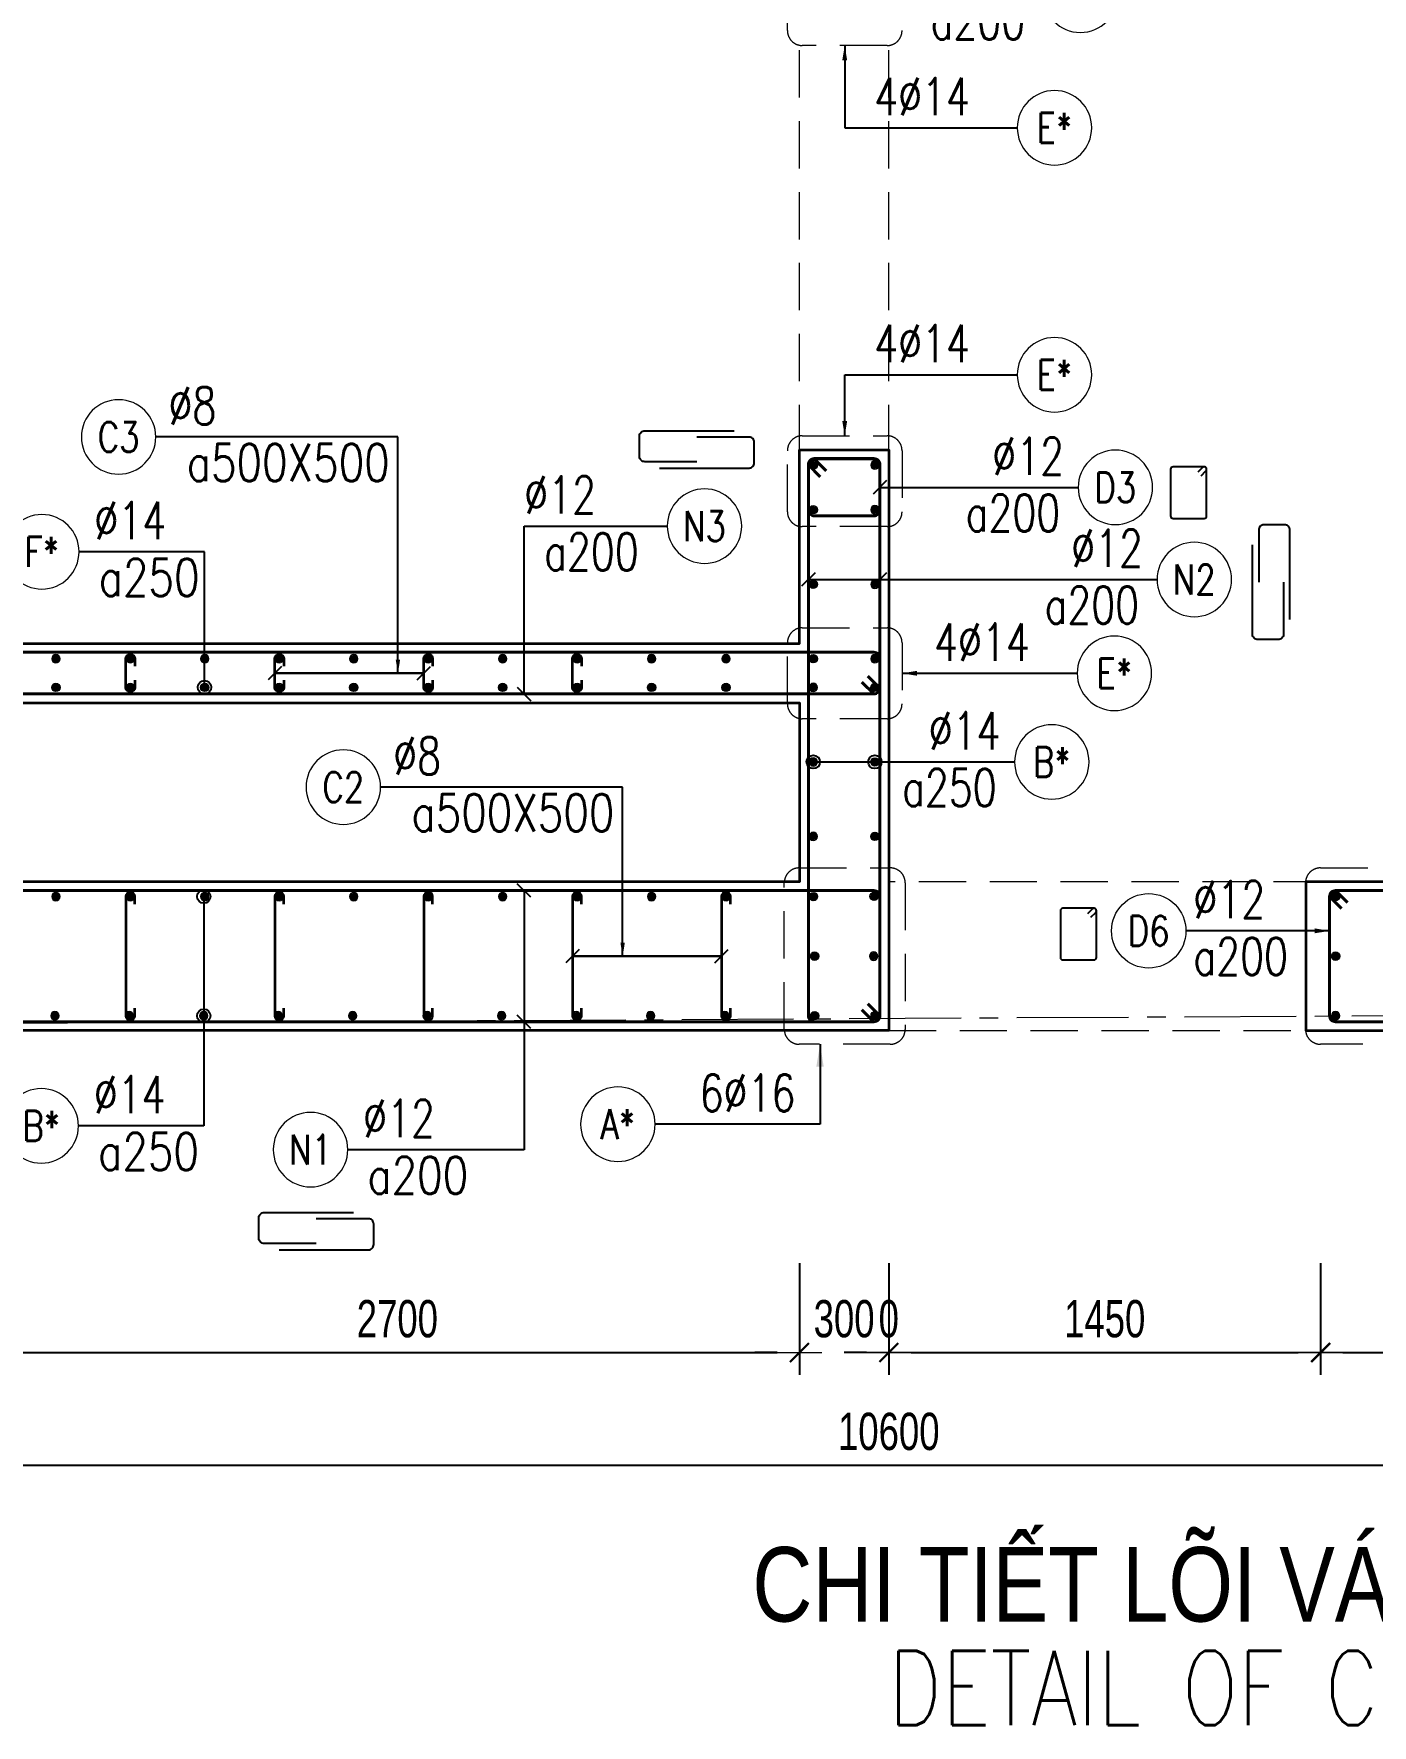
# Model space of a CAD drawing. Header units: millimetres. Extents: x 944027 to 981803, y -83026 to 82675.
# Drawn here: x 949301 to 953795, y -305 to 5372 of the extents above; entities that cross this region are included whole.
import ezdxf
from ezdxf.enums import TextEntityAlignment as Align

# ---------------------------------------------------------------- set-up
doc = ezdxf.new("R2010")
doc.units = ezdxf.units.MM
doc.header["$MEASUREMENT"] = 0
doc.linetypes.add('HIDDEN2', pattern=[4.7625, 3.175, -1.5875])
doc.linetypes.add('HT_Grid$0$CENTER2', pattern=[1.125, 0.75, -0.125, 0.125, -0.125])
doc.layers.get('0').update_dxf_attribs({"lineweight": 20})
doc.layers.get('Defpoints').update_dxf_attribs({"color": 151, "lineweight": 9})
for name, color, linetype, lineweight in [('HT_Grid$0$NDC_S_AXIS', 5, 'HT_Grid$0$CENTER2', 13), ('KC-LEADER', 153, 'Continuous', 18), ('KC-THEP', 6, 'Continuous', 40), ('NDC_S_ANNO', 7, 'Continuous', 20), ('NDC_S_BEAM', 3, 'HIDDEN2', 20), ('NDC_S_DIM', 1, 'Continuous', 15), ('NDC_S_ENG TITLE', 3, 'Continuous', 20), ('NDC_S_HIDDEN', 8, 'HIDDEN2', 13), ('NDC_S_LEADER', 1, 'Continuous', 15), ('NDC_S_REBAR', 4, 'Continuous', 35), ('NDC_S_STIRRUP', 4, 'Continuous', 40), ('NDC_S_TEXT SYMBOL', 7, 'Continuous', 20), ('NDC_S_VN TEXT', 7, 'Continuous', 20), ('NDC_S_VN TITLE', 6, 'Continuous', 35), ('NDC_S_WALL', 6, 'Continuous', 35)]:
    doc.layers.add(name, color=color, linetype=linetype, lineweight=lineweight)
doc.layers.add('Leader', color=6, linetype='Continuous')
doc.layers.add('Ligature', color=1, linetype='Continuous')
doc.styles.add('NDC_ANNO', font='', dxfattribs={"width": 0.8})
doc.styles.add('NDC_ARIAL', font='arial.ttf', dxfattribs={"width": 0.85})
doc.styles.add('NDC_DIM', font='', dxfattribs={"width": 0.75})
doc.styles.add('NDC_EN TXT', font='romans.shx', dxfattribs={"width": 0.8})
doc.styles.add('NDC_VIE TXT', font='arial.ttf', dxfattribs={"width": 0.8})
doc.styles.get('NDC_ANNO').set_extended_font_data('Dotum')
doc.styles.get('NDC_DIM').set_extended_font_data('Dotum')
doc.dimstyles.new('NDC_1-50', dxfattribs={"dimscale": 50, "dimtxt": 2.5, "dimasz": 1, "dimexe": 1.5, "dimexo": 0, "dimgap": 0.8, "dimtad": 1, "dimdec": 0, "dimdsep": 46, "dimtxsty": 'NDC_ARIAL', "dimblk": 'DIMMARK', "dimcen": 49999.938995, "dimdle": 1.5, "dimclrd": 1, "dimclre": 1, "dimclrt": 3, "dimadec": 0, "dimazin": 0, "dimtfac": 1, "dimtdec": 0, "dimtix": 1, "dimtmove": 2, "dimatfit": 3, "dimfxl": 1, "dimarcsym": 0})
doc.dimstyles.new('NDC_dim_30', dxfattribs={"dimscale": 30, "dimtxt": 2.5, "dimasz": 1.5, "dimexe": 1.5, "dimexo": 2.5, "dimgap": 1, "dimtad": 1, "dimdec": 0, "dimzin": 0, "dimdsep": 46, "dimtxsty": 'NDC_DIM', "dimblk": 'DIMMARK', "dimcen": 0.09, "dimdle": 1.2, "dimclrd": 1, "dimclre": 1, "dimclrt": 3, "dimadec": 0, "dimazin": 0, "dimtfac": 1, "dimtdec": 0, "dimtix": 1, "dimtofl": 0, "dimtmove": 0, "dimatfit": 3, "dimfxl": 6, "dimfxlon": 1, "dimtolj": 1, "dimtzin": 0, "dimarcsym": 0})
doc.dimstyles.new('NDC_dim_50', dxfattribs={"dimscale": 50, "dimtxt": 2.5, "dimasz": 1.5, "dimexe": 1.5, "dimexo": 2.5, "dimgap": 1, "dimtad": 1, "dimdec": 0, "dimzin": 0, "dimdsep": 46, "dimtxsty": 'NDC_DIM', "dimblk": 'DIMMARK', "dimcen": 0.09, "dimdle": 1.2, "dimclrd": 1, "dimclre": 1, "dimclrt": 3, "dimadec": 0, "dimazin": 0, "dimtfac": 1, "dimtdec": 0, "dimtix": 1, "dimtofl": 0, "dimtmove": 0, "dimatfit": 3, "dimfxl": 6, "dimfxlon": 1, "dimtolj": 1, "dimtzin": 0, "dimarcsym": 0})

# ---------------------------------------------------------------- blocks, each defined once
blk = doc.blocks.new('THEP')
at = {"layer": 'KC-LEADER', "color": 6}
blk.add_circle((0, 0), 14, dxfattribs=at)
at = {"layer": 'KC-THEP'}
for p, q in [((-14, 0), (14, 0)), ((9.9, 9.9), (-9.9, -9.9)), ((-9.9, 9.9), (9.9, -9.9)), ((0, 14), (0, -14))]:
    blk.add_line(p, q, dxfattribs=at)
blk = doc.blocks.new('DIMMARK')
at = {"layer": 'NDC_S_DIM', "color": 1}
blk.add_line((-1.5, 0), (1, 0), dxfattribs=at)
at = {"layer": 'NDC_S_DIM', "color": 2, "const_width": 0.1}
blk.add_lwpolyline([(-0.424, -0.424), (0.424, 0.424)], dxfattribs=at)
blk = doc.blocks.new('*U10')
blk.add_circle((2.5, 0), 2.5)
at = {"layer": 'NDC_S_VN TEXT', "color": 3, "style": 'NDC_EN TXT'}
for tag, width, p in [('DK2', 0.75, (-0.85, 0.85)), ('KC2', 0.8, (-0.85, -2.97))]:
    blk.add_attdef(tag, text='', height=2.5, dxfattribs=dict(at, width=width)).set_placement(p, align=Align.RIGHT)
at = {"layer": 'NDC_S_VN TEXT', "color": 7, "style": 'NDC_EN TXT', "width": 0.8}
blk.add_attdef('SH3', text='', height=2, dxfattribs=at).set_placement((2.5, 0), align=Align.MIDDLE)
blk = doc.blocks.new('A$C72321851')
at = {"layer": 'Ligature'}
for points in [[(-60.9, -129.3), (-60.9, 170.9, -0.414214), (-43.3, 188.5), (25.8, 188.5, -0.414214), (43.4, 170.9), (43.4, -4.3)], [(-39.7, -4.3), (-39.7, -179.5, 0.414214), (-22.1, -197.1), (47, -197.1, 0.414214), (64.6, -179.5), (64.6, 120.7)]]:
    blk.add_lwpolyline(points, format="xyb", dxfattribs=at)
blk = doc.blocks.new('*U9')
blk.add_circle((2.5, 0), 2.5)
at = {"layer": 'NDC_S_VN TEXT', "color": 3, "style": 'NDC_EN TXT', "width": 0.75}
blk.add_attdef('DK2', text='', height=2.5, dxfattribs=at).set_placement((-0.85, 0.85), align=Align.RIGHT)
at = {"layer": 'NDC_S_VN TEXT', "color": 7, "style": 'NDC_EN TXT', "width": 0.8}
blk.add_attdef('SH3', text='', height=2, dxfattribs=at).set_placement((2.5, 0), align=Align.MIDDLE)
blk = doc.blocks.new('*U13')
blk.add_circle((-2.5, 0), 2.5)
at = {"layer": 'NDC_S_VN TEXT', "color": 3, "style": 'NDC_EN TXT', "width": 0.75}
blk.add_attdef('DK1', (0.5, 0.85), '', height=2.5, dxfattribs=at)
at = {"layer": 'NDC_S_VN TEXT', "color": 7, "style": 'NDC_EN TXT', "width": 0.8}
blk.add_attdef('SH2', text='', height=2, dxfattribs=at).set_placement((-2.5, 0), align=Align.MIDDLE)
blk = doc.blocks.new('*U11')
blk.add_circle((-2.5, 0), 2.5)
at = {"layer": 'NDC_S_VN TEXT', "color": 3, "style": 'NDC_EN TXT', "width": 0.75}
for tag, p in [('DK1', (0.5, 0.85)), ('KC1', (0.5, -2.97))]:
    blk.add_attdef(tag, p, '', height=2.5, dxfattribs=at)
at = {"layer": 'NDC_S_VN TEXT', "color": 7, "style": 'NDC_EN TXT', "width": 0.8}
blk.add_attdef('SH2', text='', height=2, dxfattribs=at).set_placement((-2.5, 0), align=Align.MIDDLE)
blk = doc.blocks.new('*D329')
at = {"layer": 'Defpoints', "color": 0, "transparency": 16777216}
for p in [(949171.5, 2607.6), (951871.5, 2607.6), (951871.5, 945.6)]:
    blk.add_point(p, dxfattribs=at)
at = {"layer": 'NDC_S_DIM', "color": 1, "lineweight": -2, "transparency": 16777216}
for p, q in [((949171.5, 1245.6), (949171.5, 870.6)), ((951871.5, 1245.6), (951871.5, 870.6)), ((949246.5, 945.6), (951796.5, 945.6))]:
    blk.add_line(p, q, dxfattribs=at)
at = {"layer": 'NDC_S_DIM', "color": 1, "lineweight": -2, "transparency": 16777216, "xscale": 75, "yscale": 75, "zscale": 75, "rotation": 180}
blk.add_blockref('DIMMARK', (949171.5, 945.6), dxfattribs=at)
at = {"layer": 'NDC_S_DIM', "color": 1, "lineweight": -2, "transparency": 16777216, "xscale": 75, "yscale": 75, "zscale": 75}
blk.add_blockref('DIMMARK', (951871.5, 945.6), dxfattribs=at)
at = {"layer": 'NDC_S_DIM', "color": 3, "transparency": 16777216, "insert": (950521.5, 1058.2), "char_height": 125, "attachment_point": 5, "style": 'NDC_DIM'}
blk.add_mtext('\\A1;2700', dxfattribs=at)
blk = doc.blocks.new('*D330')
at = {"layer": 'Defpoints', "color": 0, "transparency": 16777216}
for p in [(951871.5, 2607.6), (952171.5, 2607.6), (952171.5, 945.6)]:
    blk.add_point(p, dxfattribs=at)
at = {"layer": 'NDC_S_DIM', "color": 1, "lineweight": -2, "transparency": 16777216}
for p, q in [((951871.5, 1245.6), (951871.5, 870.6)), ((952171.5, 1245.6), (952171.5, 870.6)), ((951796.5, 945.6), (951721.5, 945.6)), ((952246.5, 945.6), (952321.5, 945.6))]:
    blk.add_line(p, q, dxfattribs=at)
at = {"layer": 'NDC_S_DIM', "color": 1, "lineweight": -2, "transparency": 16777216, "xscale": 75, "yscale": 75, "zscale": 75}
blk.add_blockref('DIMMARK', (951871.5, 945.6), dxfattribs=at)
at = {"layer": 'NDC_S_DIM', "color": 1, "lineweight": -2, "transparency": 16777216, "xscale": 75, "yscale": 75, "zscale": 75, "rotation": 180}
blk.add_blockref('DIMMARK', (952171.5, 945.6), dxfattribs=at)
at = {"layer": 'NDC_S_DIM', "color": 3, "transparency": 16777216, "insert": (952021.5, 1058.2), "char_height": 125, "attachment_point": 5, "style": 'NDC_DIM'}
blk.add_mtext('\\A1;300', dxfattribs=at)
blk = doc.blocks.new('*D331')
at = {"layer": 'Defpoints', "color": 0, "transparency": 16777216}
for p in [(952171.5, 2607.6), (952171.5, 2607.6), (952171.5, 945.6)]:
    blk.add_point(p, dxfattribs=at)
at = {"layer": 'NDC_S_DIM', "color": 1, "lineweight": -2, "transparency": 16777216}
for p, q in [((952171.5, 1245.6), (952171.5, 870.6)), ((952171.5, 1245.6), (952171.5, 870.6)), ((952096.5, 945.6), (952021.5, 945.6)), ((952246.5, 945.6), (952321.5, 945.6))]:
    blk.add_line(p, q, dxfattribs=at)
at = {"layer": 'NDC_S_DIM', "color": 1, "lineweight": -2, "transparency": 16777216, "xscale": 75, "yscale": 75, "zscale": 75}
blk.add_blockref('DIMMARK', (952171.5, 945.6), dxfattribs=at)
at = {"layer": 'NDC_S_DIM', "color": 1, "lineweight": -2, "transparency": 16777216, "xscale": 75, "yscale": 75, "zscale": 75, "rotation": 180}
blk.add_blockref('DIMMARK', (952171.5, 945.6), dxfattribs=at)
at = {"layer": 'NDC_S_DIM', "color": 3, "transparency": 16777216, "insert": (952171.5, 1058.2), "char_height": 125, "attachment_point": 5, "style": 'NDC_DIM'}
blk.add_mtext('\\A1;0', dxfattribs=at)
blk = doc.blocks.new('*D332')
at = {"layer": 'Defpoints', "color": 0, "transparency": 16777216}
for p in [(952171.5, 2607.6), (953621.5, 2107.6), (953621.5, 945.6)]:
    blk.add_point(p, dxfattribs=at)
at = {"layer": 'NDC_S_DIM', "color": 1, "lineweight": -2, "transparency": 16777216}
for p, q in [((952171.5, 1245.6), (952171.5, 870.6)), ((953621.5, 1245.6), (953621.5, 870.6)), ((952246.5, 945.6), (953546.5, 945.6))]:
    blk.add_line(p, q, dxfattribs=at)
at = {"layer": 'NDC_S_DIM', "color": 1, "lineweight": -2, "transparency": 16777216, "xscale": 75, "yscale": 75, "zscale": 75, "rotation": 180}
blk.add_blockref('DIMMARK', (952171.5, 945.6), dxfattribs=at)
at = {"layer": 'NDC_S_DIM', "color": 1, "lineweight": -2, "transparency": 16777216, "xscale": 75, "yscale": 75, "zscale": 75}
blk.add_blockref('DIMMARK', (953621.5, 945.6), dxfattribs=at)
at = {"layer": 'NDC_S_DIM', "color": 3, "transparency": 16777216, "insert": (952896.5, 1058.2), "char_height": 125, "attachment_point": 5, "style": 'NDC_DIM'}
blk.add_mtext('\\A1;1450', dxfattribs=at)
blk = doc.blocks.new('*D333')
at = {"layer": 'Defpoints', "color": 0, "transparency": 16777216}
for p in [(957471.5, 2607.6), (953621.5, 2107.6), (957471.5, 945.6)]:
    blk.add_point(p, dxfattribs=at)
at = {"layer": 'NDC_S_DIM', "color": 1, "lineweight": -2, "transparency": 16777216}
for p, q in [((953621.5, 1245.6), (953621.5, 870.6)), ((957471.5, 1245.6), (957471.5, 870.6)), ((953696.5, 945.6), (957396.5, 945.6))]:
    blk.add_line(p, q, dxfattribs=at)
at = {"layer": 'NDC_S_DIM', "color": 1, "lineweight": -2, "transparency": 16777216, "xscale": 75, "yscale": 75, "zscale": 75, "rotation": 180}
blk.add_blockref('DIMMARK', (953621.5, 945.6), dxfattribs=at)
at = {"layer": 'NDC_S_DIM', "color": 1, "lineweight": -2, "transparency": 16777216, "xscale": 75, "yscale": 75, "zscale": 75}
blk.add_blockref('DIMMARK', (957471.5, 945.6), dxfattribs=at)
at = {"layer": 'NDC_S_DIM', "color": 3, "transparency": 16777216, "insert": (955546.5, 1058.2), "char_height": 125, "attachment_point": 5, "style": 'NDC_DIM'}
blk.add_mtext('\\A1;3850', dxfattribs=at)
blk = doc.blocks.new('*D338')
at = {"layer": 'Defpoints', "color": 0, "transparency": 16777216}
for p in [(946871.5, 2107.6), (957471.5, 2125.9), (957471.5, 567.4)]:
    blk.add_point(p, dxfattribs=at)
at = {"layer": 'NDC_S_DIM', "color": 1, "lineweight": -2, "transparency": 16777216}
for p, q in [((946871.5, 867.4), (946871.5, 492.4)), ((957471.5, 867.4), (957471.5, 492.4)), ((946946.5, 567.4), (957396.5, 567.4))]:
    blk.add_line(p, q, dxfattribs=at)
at = {"layer": 'NDC_S_DIM', "color": 1, "lineweight": -2, "transparency": 16777216, "xscale": 75, "yscale": 75, "zscale": 75, "rotation": 180}
blk.add_blockref('DIMMARK', (946871.5, 567.4), dxfattribs=at)
at = {"layer": 'NDC_S_DIM', "color": 1, "lineweight": -2, "transparency": 16777216, "xscale": 75, "yscale": 75, "zscale": 75}
blk.add_blockref('DIMMARK', (957471.5, 567.4), dxfattribs=at)
at = {"layer": 'NDC_S_DIM', "color": 3, "transparency": 16777216, "insert": (952171.5, 679.9), "char_height": 125, "attachment_point": 5, "style": 'NDC_DIM'}
blk.add_mtext('\\A1;10600', dxfattribs=at)
blk = doc.blocks.new('Drawing name_symbol')
at = {"layer": 'NDC_S_ENG TITLE', "style": 'NDC_EN TXT', "width": 0.8}
blk.add_attdef('SECTDET1', text='', height=5, dxfattribs=at).set_placement((0, 1.01), align=Align.CENTER)
at = {"layer": 'NDC_S_TEXT SYMBOL', "lineweight": 25, "style": 'NDC_ANNO', "width": 0.8}
blk.add_attdef('SSCALE', text='', height=2.5, dxfattribs=at).set_placement((0, -4), align=Align.CENTER)
at = {"layer": 'NDC_S_VN TITLE', "style": 'NDC_VIE TXT', "width": 0.8}
blk.add_attdef('SECTDET2', text='', height=5, dxfattribs=at).set_placement((0, 7.97), align=Align.CENTER)

msp = doc.modelspace()

# ---------------------------------------------------------------- linework, layer by layer
at = {"layer": 'HT_Grid$0$NDC_S_AXIS', "ltscale": 500}
msp.add_line((944726.6, 2025.9), (962802.4, 2125.9), dxfattribs=at)
at = {"layer": 'Ligature'}
for points in [[(953220.3, 3888.5), (953236.3, 3904.5, 0.668179), (953230.5, 3918.4), (953125.9, 3918.4, 0.414214), (953117.7, 3910.3), (953117.7, 3753.2, 0.414214), (953125.9, 3745), (953230.5, 3745, 0.414214), (953238.7, 3753.2), (953238.7, 3910.3, 0.668179), (953224.8, 3916), (953208.8, 3900.1)], [(952850.4, 2406.7), (952866.3, 2422.7, 0.668179), (952860.6, 2436.6), (952755.9, 2436.6, 0.414214), (952747.8, 2428.4), (952747.8, 2271.3, 0.414214), (952755.9, 2263.2), (952860.6, 2263.2, 0.414214), (952868.7, 2271.3), (952868.7, 2428.4, 0.668179), (952854.8, 2434.2), (952838.8, 2418.2)]]:
    msp.add_lwpolyline(points, format="xyb", dxfattribs=at)
at = {"layer": 'NDC_S_BEAM', "ltscale": 50}
for p, q in [((951871.5, 3967.6), (951871.5, 5367.6)), ((952171.5, 3967.6), (952171.5, 5367.6)), ((953621.5, 2525.9), (952171.5, 2525.9)), ((952171.5, 2025.9), (953621.5, 2025.9))]:
    msp.add_line(p, q, dxfattribs=at)
at = {"layer": 'NDC_S_HIDDEN', "ltscale": 50}
for points in [[(951881.2, 5637.5), (952166, 5637.5, -0.414214), (952216, 5587.5), (952216, 5382.5, -0.414214), (952166, 5332.5), (951881.2, 5332.5, -0.414214), (951831.2, 5382.5), (951831.2, 5587.5, -0.414214)], [(951881.2, 4022.6), (952166, 4022.6, -0.414214), (952216, 3972.6), (952216, 3767.6, -0.414214), (952166, 3717.6), (951881.2, 3717.6, -0.414214), (951831.2, 3767.6), (951831.2, 3972.6, -0.414214)], [(951881.2, 3377.9), (952166, 3377.9, -0.414214), (952216, 3327.9), (952216, 3122.9, -0.414214), (952166, 3072.9), (951881.2, 3072.9, -0.414214), (951831.2, 3122.9), (951831.2, 3327.9, -0.414214)], [(951870.8, 2572.2), (952176.6, 2572.2, -0.414214), (952226.6, 2522.2), (952226.6, 2030.3, -0.414214), (952176.6, 1980.3), (951870.8, 1980.3, -0.414214), (951820.8, 2030.3), (951820.8, 2522.2, -0.414214)], [(953620.8, 2572.2), (954001.1, 2572.2, -0.414214), (954051.1, 2522.2), (954051.1, 2030.3, -0.414214), (954001.1, 1980.3), (953620.8, 1980.3, -0.414214), (953570.8, 2030.3), (953570.8, 2522.2, -0.414214)]]:
    msp.add_lwpolyline(points, format="xyb", close=True, dxfattribs=at)
at = {"layer": 'NDC_S_REBAR'}
for points in [[(949640, 3202.8), (949640, 3177.8, -1), (949610, 3177.8), (949610, 3274.1, -1), (949640, 3274.1), (949640, 3249.1)], [(950140, 3202.8), (950140, 3177.8, -1), (950110, 3177.8), (950110, 3274.1, -1), (950140, 3274.1), (950140, 3249.1)], [(950640, 3202.8), (950640, 3177.8, -1), (950610, 3177.8), (950610, 3274.1, -1), (950640, 3274.1), (950640, 3249.1)], [(951140, 3202.8), (951140, 3177.8, -1), (951110, 3177.8), (951110, 3274.1, -1), (951140, 3274.1), (951140, 3249.1)], [(949640, 2450.9), (949640, 2475.9, 1), (949610, 2475.9), (949610, 2075.9, 1), (949640, 2075.9), (949640, 2100.9)], [(950140, 2450.9), (950140, 2475.9, 1), (950110, 2475.9), (950110, 2075.9, 1), (950140, 2075.9), (950140, 2100.9)], [(950640, 2450.9), (950640, 2475.9, 1), (950610, 2475.9), (950610, 2075.9, 1), (950640, 2075.9), (950640, 2100.9)], [(951140, 2450.9), (951140, 2475.9, 1), (951110, 2475.9), (951110, 2075.9, 1), (951140, 2075.9), (951140, 2100.9)], [(951640, 2450.9), (951640, 2475.9, 1), (951610, 2475.9), (951610, 2075.9, 1), (951640, 2075.9), (951640, 2100.9)]]:
    msp.add_lwpolyline(points, format="xyb", dxfattribs=at)
at = {"layer": 'NDC_S_STIRRUP'}
for points in [[(952101.5, 2115.9), (952141.5, 2075.9, -0.414214), (952121.5, 2055.9), (951921.5, 2055.9, -0.414214), (951901.5, 2075.9), (951901.5, 3925.9, -0.414214), (951921.5, 3945.9), (952121.5, 3945.9, -0.414214), (952141.5, 3925.9), (952141.5, 2075.9, -0.414214), (952121.5, 2055.9), (952081.5, 2095.9)], [(951941.5, 3885), (951901.5, 3925, -0.414214), (951921.5, 3945), (952121.5, 3945, -0.414214), (952141.5, 3925), (952141.5, 3774, -0.414214), (952121.5, 3754), (951921.5, 3754, -0.414214), (951901.5, 3774), (951901.5, 3925, -0.414214), (951921.5, 3945), (951961.5, 3905)], [(952081.5, 3195.9), (952121.5, 3155.9, 0.414214), (952141.5, 3175.9), (952141.5, 3275.9, 0.414214), (952121.5, 3295.9), (948721.5, 3295.9, 0.414214), (948701.5, 3275.9), (948701.5, 3175.9, 0.414358), (948721.5, 3155.9), (952121.5, 3155.9, 0.414214), (952141.5, 3175.9), (952101.5, 3215.9)], [(946961.5, 2455.9), (946921.5, 2495.9, 0.414214), (946901.5, 2475.9), (946901.5, 2075.9, 0.414214), (946921.5, 2055.9), (952121.5, 2055.9, 0.414214), (952141.5, 2075.9), (952141.5, 2475.9, 0.414214), (952121.5, 2495.9), (946921.5, 2495.9, 0.414214), (946901.5, 2475.9), (946941.5, 2435.9)], [(961081.5, 2455.9), (961121.5, 2495.9, -0.414214), (961141.5, 2475.9), (961141.5, 2075.9, -0.414214), (961121.5, 2055.9), (953671.5, 2055.9, -0.414214), (953651.5, 2075.9), (953651.5, 2475.9, -0.414214), (953671.5, 2495.9), (961121.5, 2495.9, -0.414214), (961141.5, 2475.9), (961101.5, 2435.9)], [(953711.5, 2455.9), (953671.5, 2495.9, 0.414214), (953651.5, 2475.9), (953651.5, 2075.9, 0.414214), (953671.5, 2055.9), (953971.5, 2055.9, 0.414214), (953991.5, 2075.9), (953991.5, 2475.9, 0.414214), (953971.5, 2495.9), (953671.5, 2495.9, 0.414214), (953651.5, 2475.9), (953691.5, 2435.9)]]:
    msp.add_lwpolyline(points, format="xyb", dxfattribs=at)
at = {"layer": 'NDC_S_WALL', "ltscale": 10}
for points in [[(949171.5, 8725.9), (949171.5, 3325.9), (951871.5, 3325.9), (951871.5, 3975.9), (952171.5, 3975.9), (952171.5, 2025.9), (946871.5, 2025.9), (946871.5, 11225.9)], [(957871.5, 2525.9), (953571.5, 2525.9), (953571.5, 2025.9), (961171.5, 2025.9)]]:
    msp.add_lwpolyline(points, dxfattribs=at)
msp.add_lwpolyline([(949171.5, 3125.9), (951871.5, 3125.9), (951871.5, 2525.9), (949171.5, 2525.9)], close=True, dxfattribs=at)

# ---------------------------------------------------------------- block references
at = {"layer": 'KC-THEP'}
for p, rotation in [((951918, 3924.1), 189.6685644363809), ((951918, 3774.1), 189.6685644363809), ((951918, 3524.1), 189.6685644363809), ((951918, 3274.1), 189.6685644363809), ((949375, 3177.8), 9.668564436380946), ((949625, 3177.8), 9.668564436380946), ((949875, 3177.8), 9.668564436380946), ((950125, 3177.8), 9.668564436380946), ((950375, 3177.8), 9.668564436380946), ((950625, 3177.8), 9.668564436380946), ((950875, 3177.8), 9.668564436380946), ((951125, 3177.8), 9.668564436380946), ((951375, 3177.8), 9.668564436380946), ((951625, 3177.8), 9.668564436380946), ((952125, 3177.8), 9.66856443638095), ((952125, 2927.8), 9.66856443638095), ((952125, 2677.8), 9.66856443638095), ((951918.7, 2475.9), 189.6685644363809), ((952122.3, 2476.6), 189.6685644363809), ((953671.5, 2475.9), 9.668564436380946), ((951922.2, 2275.9), 189.6685644363809), ((953671.5, 2275.9), 9.668564436380946), ((951922.2, 2075.9), 189.6685644363809), ((952125.8, 2076.6), 189.6685644363809)]:
    msp.add_blockref('THEP', p, dxfattribs=dict(at, rotation=rotation))
at = {"layer": 'KC-THEP', "xscale": -1}
for p, rotation in [((952125, 3924.1), 170.331435563619), ((952125, 3774.1), 170.331435563619), ((952125, 3524.1), 170.331435563619), ((949375, 3274.1), 170.331435563619), ((949625, 3274.1), 170.331435563619), ((949875, 3274.1), 170.331435563619), ((950125, 3274.1), 170.331435563619), ((950375, 3274.1), 170.331435563619), ((950625, 3274.1), 170.331435563619), ((950875, 3274.1), 170.331435563619), ((951125, 3274.1), 170.331435563619), ((951375, 3274.1), 170.331435563619), ((951625, 3274.1), 170.331435563619), ((952125, 3274.1), 170.331435563619), ((951918, 3177.8), 350.3314355636191), ((951918, 2927.8), 350.3314355636191), ((951918, 2677.8), 350.3314355636191), ((949375, 2475.9), 170.331435563619), ((949625, 2475.9), 170.331435563619), ((949875, 2475.9), 170.331435563619), ((950125, 2475.9), 170.331435563619), ((950375, 2475.9), 170.331435563619), ((950625, 2475.9), 170.331435563619), ((950875, 2475.9), 170.331435563619), ((951125, 2475.9), 170.331435563619), ((951375, 2475.9), 170.331435563619), ((951625, 2475.9), 170.331435563619), ((952120.8, 2275.9), 170.331435563619), ((949371.5, 2075.9), 170.331435563619), ((949621.5, 2075.9), 170.331435563619), ((949871.5, 2075.9), 170.331435563619), ((950121.5, 2075.9), 170.331435563619), ((950371.5, 2075.9), 170.331435563619), ((950621.5, 2075.9), 170.331435563619), ((950871.5, 2075.9), 170.331435563619), ((951121.5, 2075.9), 170.331435563619), ((951371.5, 2075.9), 170.331435563619), ((951621.5, 2075.9), 170.331435563619), ((953671.5, 2075.9), 170.331435563619)]:
    msp.add_blockref('THEP', p, dxfattribs=dict(at, rotation=rotation))
at = {"layer": 'Leader', "xscale": -1, "rotation": 270.0000000000001}
for p in [(951531.5, 3975.1), (950253.6, 1351)]:
    msp.add_blockref('A$C72321851', p, dxfattribs=at)
at = {"layer": 'Leader', "xscale": -1}
msp.add_blockref('A$C72321851', (953457.2, 3535.4), dxfattribs=at)
at = {"layer": 'NDC_S_ANNO'}
ref = msp.add_blockref('Drawing name_symbol', (954274.3, -355.9), dxfattribs=dict(at, xscale=50, yscale=50, zscale=50))
ref.add_attrib('SECTDET1', 'DETAIL OF CORE WALL HT-CW1', dxfattribs={"layer": 'NDC_S_ENG TITLE', "height": 250, "style": 'NDC_EN TXT', "width": 0.8}).set_placement((954274.3, -305.3), align=Align.CENTER)
ref.add_attrib('SECTDET2', 'CHI TIẾT LÕI VÁCH HT-CW1 TẦNG 20F', dxfattribs={"layer": 'NDC_S_VN TITLE', "height": 250, "style": 'NDC_VIE TXT', "width": 0.8}).set_placement((954274.3, 42.6), align=Align.CENTER)
at = {"layer": 'NDC_S_VN TEXT'}
ref = msp.add_blockref('*U11', (952689.7, 5501.4), dxfattribs=dict(at, xscale=-50, yscale=50, zscale=50))
ref.add_attrib('SH2', 'D3', dxfattribs={"color": 7, "height": 100, "style": 'NDC_EN TXT', "width": 0.8}).set_placement((952814.7, 5501.4), align=Align.MIDDLE)
ref.add_attrib('DK1', '%%C12', (952401.3, 5543.7), dxfattribs={"color": 3, "height": 125, "style": 'NDC_EN TXT', "width": 0.75})
ref.add_attrib('KC1', 'a200', (952312, 5352.8), dxfattribs={"color": 3, "height": 125, "style": 'NDC_EN TXT', "width": 0.75})
ref = msp.add_blockref('*U13', (952602.9, 5056.4), dxfattribs=dict(at, xscale=-50, yscale=50, zscale=50))
ref.add_attrib('SH2', 'E*', dxfattribs={"color": 7, "height": 100, "style": 'NDC_EN TXT', "width": 0.8}).set_placement((952727.9, 5056.4), align=Align.MIDDLE)
ref.add_attrib('DK1', '4%%C14', (952122.5, 5098.7), dxfattribs={"color": 3, "height": 125, "style": 'NDC_EN TXT', "width": 0.75})
ref = msp.add_blockref('*U13', (952602.9, 4227.3), dxfattribs=dict(at, xscale=-50, yscale=50, zscale=50))
ref.add_attrib('SH2', 'E*', dxfattribs={"color": 7, "height": 100, "style": 'NDC_EN TXT', "width": 0.8}).set_placement((952727.9, 4227.3), align=Align.MIDDLE)
ref.add_attrib('DK1', '4%%C14', (952122.5, 4269.6), dxfattribs={"color": 3, "height": 125, "style": 'NDC_EN TXT', "width": 0.75})
ref = msp.add_blockref('*U10', (949710.5, 4018.7), dxfattribs=dict(at, xscale=-50, yscale=50, zscale=50))
ref.add_attrib('SH3', 'C3', dxfattribs={"color": 7, "height": 100, "style": 'NDC_EN TXT', "width": 0.8}).set_placement((949585.5, 4018.7), align=Align.MIDDLE)
ref.add_attrib('DK2', '%%c8', dxfattribs={"color": 3, "height": 125, "style": 'NDC_EN TXT', "width": 0.75}).set_placement((949913.7, 4061), align=Align.RIGHT)
ref.add_attrib('KC2', 'a500X500', dxfattribs={"color": 3, "height": 125, "style": 'NDC_EN TXT', "width": 0.8}).set_placement((950495.9, 3870.1), align=Align.RIGHT)
ref = msp.add_blockref('*U11', (952807.4, 3849.5), dxfattribs=dict(at, xscale=-50, yscale=50, zscale=50))
ref.add_attrib('SH2', 'D3', dxfattribs={"color": 7, "height": 100, "style": 'NDC_EN TXT', "width": 0.8}).set_placement((952932.4, 3849.5), align=Align.MIDDLE)
ref.add_attrib('DK1', '%%C12', (952519, 3891.8), dxfattribs={"color": 3, "height": 125, "style": 'NDC_EN TXT', "width": 0.75})
ref.add_attrib('KC1', 'a200', (952429.7, 3700.9), dxfattribs={"color": 3, "height": 125, "style": 'NDC_EN TXT', "width": 0.75})
ref = msp.add_blockref('*U11', (951427.8, 3719.3), dxfattribs=dict(at, xscale=-50, yscale=50, zscale=50))
ref.add_attrib('SH2', 'N3', dxfattribs={"color": 7, "height": 100, "style": 'NDC_EN TXT', "width": 0.8}).set_placement((951552.8, 3719.3), align=Align.MIDDLE)
ref.add_attrib('DK1', '%%C12', (950947.5, 3761.5), dxfattribs={"color": 3, "height": 125, "style": 'NDC_EN TXT', "width": 0.75})
ref.add_attrib('KC1', 'a200', (951014.4, 3570.6), dxfattribs={"color": 3, "height": 125, "style": 'NDC_EN TXT', "width": 0.75})
ref = msp.add_blockref('*U10', (949452.9, 3633.2), dxfattribs=dict(at, xscale=-50, yscale=50, zscale=50))
ref.add_attrib('SH3', 'F*', dxfattribs={"color": 7, "height": 100, "style": 'NDC_EN TXT', "width": 0.8}).set_placement((949327.9, 3633.2), align=Align.MIDDLE)
ref.add_attrib('DK2', '%%C14', dxfattribs={"color": 3, "height": 125, "style": 'NDC_EN TXT', "width": 0.75}).set_placement((949745.4, 3675.4), align=Align.RIGHT)
ref.add_attrib('KC2', 'a250', dxfattribs={"color": 3, "height": 125, "style": 'NDC_EN TXT', "width": 0.8}).set_placement((949857.3, 3484.5), align=Align.RIGHT)
ref = msp.add_blockref('*U11', (953072.3, 3540.2), dxfattribs=dict(at, xscale=-50, yscale=50, zscale=50))
ref.add_attrib('SH2', 'N2', dxfattribs={"color": 7, "height": 100, "style": 'NDC_EN TXT', "width": 0.8}).set_placement((953197.3, 3540.2), align=Align.MIDDLE)
ref.add_attrib('DK1', '%%C12', (952783.9, 3582.5), dxfattribs={"color": 3, "height": 125, "style": 'NDC_EN TXT', "width": 0.75})
ref.add_attrib('KC1', 'a200', (952694.6, 3391.6), dxfattribs={"color": 3, "height": 125, "style": 'NDC_EN TXT', "width": 0.75})
ref = msp.add_blockref('*U13', (952804.1, 3225.4), dxfattribs=dict(at, xscale=-50, yscale=50, zscale=50))
ref.add_attrib('SH2', 'E*', dxfattribs={"color": 7, "height": 100, "style": 'NDC_EN TXT', "width": 0.8}).set_placement((952929.1, 3225.4), align=Align.MIDDLE)
ref.add_attrib('DK1', '4%%C14', (952323.7, 3267.7), dxfattribs={"color": 3, "height": 125, "style": 'NDC_EN TXT', "width": 0.75})
ref = msp.add_blockref('*U11', (952593.9, 2927.8), dxfattribs=dict(at, xscale=-50, yscale=50, zscale=50))
ref.add_attrib('SH2', 'B*', dxfattribs={"color": 7, "height": 100, "style": 'NDC_EN TXT', "width": 0.8}).set_placement((952718.9, 2927.8), align=Align.MIDDLE)
ref.add_attrib('DK1', '%%C14', (952305.5, 2970.1), dxfattribs={"color": 3, "height": 125, "style": 'NDC_EN TXT', "width": 0.75})
ref.add_attrib('KC1', 'a250', (952216.3, 2779.2), dxfattribs={"color": 3, "height": 125, "style": 'NDC_EN TXT', "width": 0.75})
ref = msp.add_blockref('*U10', (950465, 2843.3), dxfattribs=dict(at, xscale=-50, yscale=50, zscale=50))
ref.add_attrib('SH3', 'C2', dxfattribs={"color": 7, "height": 100, "style": 'NDC_EN TXT', "width": 0.8}).set_placement((950340, 2843.3), align=Align.MIDDLE)
ref.add_attrib('DK2', '%%c8', dxfattribs={"color": 3, "height": 125, "style": 'NDC_EN TXT', "width": 0.75}).set_placement((950668.2, 2885.6), align=Align.RIGHT)
ref.add_attrib('KC2', 'a500X500', dxfattribs={"color": 3, "height": 125, "style": 'NDC_EN TXT', "width": 0.8}).set_placement((951250.3, 2694.6), align=Align.RIGHT)
at = {"layer": 'NDC_S_VN TEXT', "xscale": 50, "yscale": 50, "zscale": 50}
msp.add_blockref('*U11', (953169.3, 2360.9), dxfattribs=at).add_auto_attribs({'SH2': 'D6', 'DK1': '%%C12', 'KC1': 'a200'})
at = {"layer": 'NDC_S_VN TEXT'}
ref = msp.add_blockref('*U10', (949450.9, 1706.2), dxfattribs=dict(at, xscale=-50, yscale=50, zscale=50))
ref.add_attrib('SH3', 'B*', dxfattribs={"color": 7, "height": 100, "style": 'NDC_EN TXT', "width": 0.8}).set_placement((949325.9, 1706.2), align=Align.MIDDLE)
ref.add_attrib('DK2', '%%C14', dxfattribs={"color": 3, "height": 125, "style": 'NDC_EN TXT', "width": 0.75}).set_placement((949743.4, 1748.5), align=Align.RIGHT)
ref.add_attrib('KC2', 'a250', dxfattribs={"color": 3, "height": 125, "style": 'NDC_EN TXT', "width": 0.8}).set_placement((949855.3, 1557.6), align=Align.RIGHT)
ref = msp.add_blockref('*U9', (951386.9, 1711.9), dxfattribs=dict(at, xscale=-50, yscale=50, zscale=50))
ref.add_attrib('SH3', 'A*', dxfattribs={"color": 7, "height": 100, "style": 'NDC_EN TXT', "width": 0.8}).set_placement((951261.9, 1711.9), align=Align.MIDDLE)
ref.add_attrib('DK2', '6%%C16', dxfattribs={"color": 3, "height": 125, "style": 'NDC_EN TXT', "width": 0.75}).set_placement((951858, 1754.2), align=Align.RIGHT)
ref = msp.add_blockref('*U10', (950355, 1626.5), dxfattribs=dict(at, xscale=-50, yscale=50, zscale=50))
ref.add_attrib('SH3', 'N1', dxfattribs={"color": 7, "height": 100, "style": 'NDC_EN TXT', "width": 0.8}).set_placement((950230, 1626.5), align=Align.MIDDLE)
ref.add_attrib('DK2', '%%C12', dxfattribs={"color": 3, "height": 125, "style": 'NDC_EN TXT', "width": 0.75}).set_placement((950647.5, 1668.8), align=Align.RIGHT)
ref.add_attrib('KC2', 'a200', dxfattribs={"color": 3, "height": 125, "style": 'NDC_EN TXT', "width": 0.8}).set_placement((950759.4, 1477.9), align=Align.RIGHT)

# ---------------------------------------------------------------- dimensions: what is measured, and where the dimension line sits
at = {"layer": 'NDC_S_DIM'}
for base, p1, p2, picture, middle in [((951871.5, 945.6), (949171.5, 2607.6), (951871.5, 2607.6), '*D329', (950521.5, 1058.2)), ((952171.5, 945.6), (951871.5, 2607.6), (952171.5, 2607.6), '*D330', (952021.5, 1058.2)), ((952171.5085, 945.636), (952171.4803, 2607.6296), (952171.5085, 2607.6296), '*D331', (952171.4944, 1058.2208)), ((953621.5, 945.6), (952171.5, 2607.6), (953621.5, 2107.6), '*D332', (952896.5, 1058.2)), ((957471.5, 945.6), (953621.5, 2107.6), (957471.5, 2607.6), '*D333', (955546.5, 1058.2))]:
    dim = msp.add_linear_dim(base=base, p1=p1, p2=p2, dimstyle='NDC_dim_50', override={"dimtmove": 1}, dxfattribs=at)
    dim.commit()
    dim.dimension.update_dxf_attribs({"geometry": picture, "text_midpoint": middle})
dim = msp.add_linear_dim(base=(957471.5, 567.4), p1=(946871.5, 2107.6), p2=(957471.5, 2125.9), dimstyle='NDC_dim_50', dxfattribs=at)
dim.commit()
dim.dimension.update_dxf_attribs({"geometry": '*D338', "text_midpoint": (952171.5, 679.9)})

# ---------------------------------------------------------------- leaders
at = {"layer": 'NDC_S_LEADER'}
for points, dimstyle, override in [([(952023.6, 5332.5), (952023.6, 5056.4), (952605.2, 5056.4)], 'NDC_1-50', {"dimgap": 0.8, "dimtad": 0}), ([(952023.6, 4022.6), (952023.6, 4227.3), (952605.2, 4227.3)], 'NDC_1-50', {"dimgap": 0.8, "dimtad": 0}), ([(950523.4, 3225.9), (950523.4, 4018.7), (949710.5, 4018.7)], 'NDC_dim_30', {"dimgap": 1, "dimtad": 0}), ([(952141.5, 3849.5), (952809.5, 3849.5)], 'NDC_dim_30', {"dimtad": 0, "dimldrblk": 'Oblique'}), ([(950946.8, 3155.9), (950946.8, 3719.3), (951427.8, 3719.3)], 'NDC_dim_30', {"dimtad": 0, "dimldrblk": 'Oblique'}), ([(950946.8, 3155.9), (950946.8, 3719.3), (951427.8, 3719.3)], 'NDC_dim_30', {"dimtad": 0, "dimldrblk": 'Oblique'}), ([(949874, 3178.4), (949873.5, 3633), (949452.9, 3633)], 'NDC_dim_30', {"dimgap": 1, "dimtad": 0, "dimldrblk": 'Origin'}), ([(951901.5, 3540), (953072.3, 3540)], 'NDC_dim_30', {"dimtad": 0, "dimldrblk": 'Oblique'}), ([(952141.5, 3540), (953072.3, 3540)], 'NDC_dim_30', {"dimtad": 0, "dimldrblk": 'Oblique'}), ([(950110, 3225.9), (950610, 3225.9)], 'NDC_dim_30', {"dimtad": 0, "dimldrblk": 'Oblique'}), ([(950610, 3225.9), (950110, 3225.9)], 'NDC_dim_30', {"dimtad": 0, "dimldrblk": 'Oblique'}), ([(951918, 2927.8), (952593.9, 2927.8)], 'NDC_dim_30', {"dimtad": 0, "dimldrblk": 'Origin'}), ([(952125, 2927.8), (952593.9, 2927.8)], 'NDC_dim_30', {"dimtad": 0, "dimldrblk": 'Origin'}), ([(951277.9, 2275.9), (951277.9, 2843.3), (950465, 2843.3)], 'NDC_dim_30', {"dimgap": 1, "dimtad": 0}), ([(949871.5, 2475.9), (949871.5, 1706), (949450.9, 1706)], 'NDC_dim_30', {"dimgap": 1, "dimtad": 0, "dimldrblk": 'Origin'}), ([(950946.8, 2495.9), (950946.8, 1626.3), (950355, 1626.3)], 'NDC_dim_30', {"dimtad": 0, "dimldrblk": 'Oblique'}), ([(953651.5, 2360.9), (953169.3, 2360.9)], 'NDC_1-50', {"dimgap": 0.8, "dimtad": 0}), ([(951110, 2275.9), (951610, 2275.9)], 'NDC_dim_30', {"dimtad": 0, "dimldrblk": 'Oblique'}), ([(951610, 2275.9), (951110, 2275.9)], 'NDC_dim_30', {"dimtad": 0, "dimldrblk": 'Oblique'}), ([(949871.5, 2075.9), (949871.5, 1706), (949450.9, 1706)], 'NDC_dim_30', {"dimgap": 1, "dimtad": 0, "dimldrblk": 'Origin'}), ([(950946.8, 2055.9), (950946.8, 1626.3), (950355, 1626.3)], 'NDC_dim_30', {"dimtad": 0, "dimldrblk": 'Oblique'}), ([(951940.7, 1980.3), (951940.7, 1711.8), (951386.9, 1711.8)], 'NDC_dim_50', {"dimgap": 1, "dimtad": 0})]:
    msp.add_leader(points, dimstyle=dimstyle, override=override, dxfattribs=at)
msp.add_leader([(952216, 3225.4), (952804.1, 3225.4)], dimstyle='NDC_1-50', dxfattribs=at)

doc.saveas('drawing.dxf')
